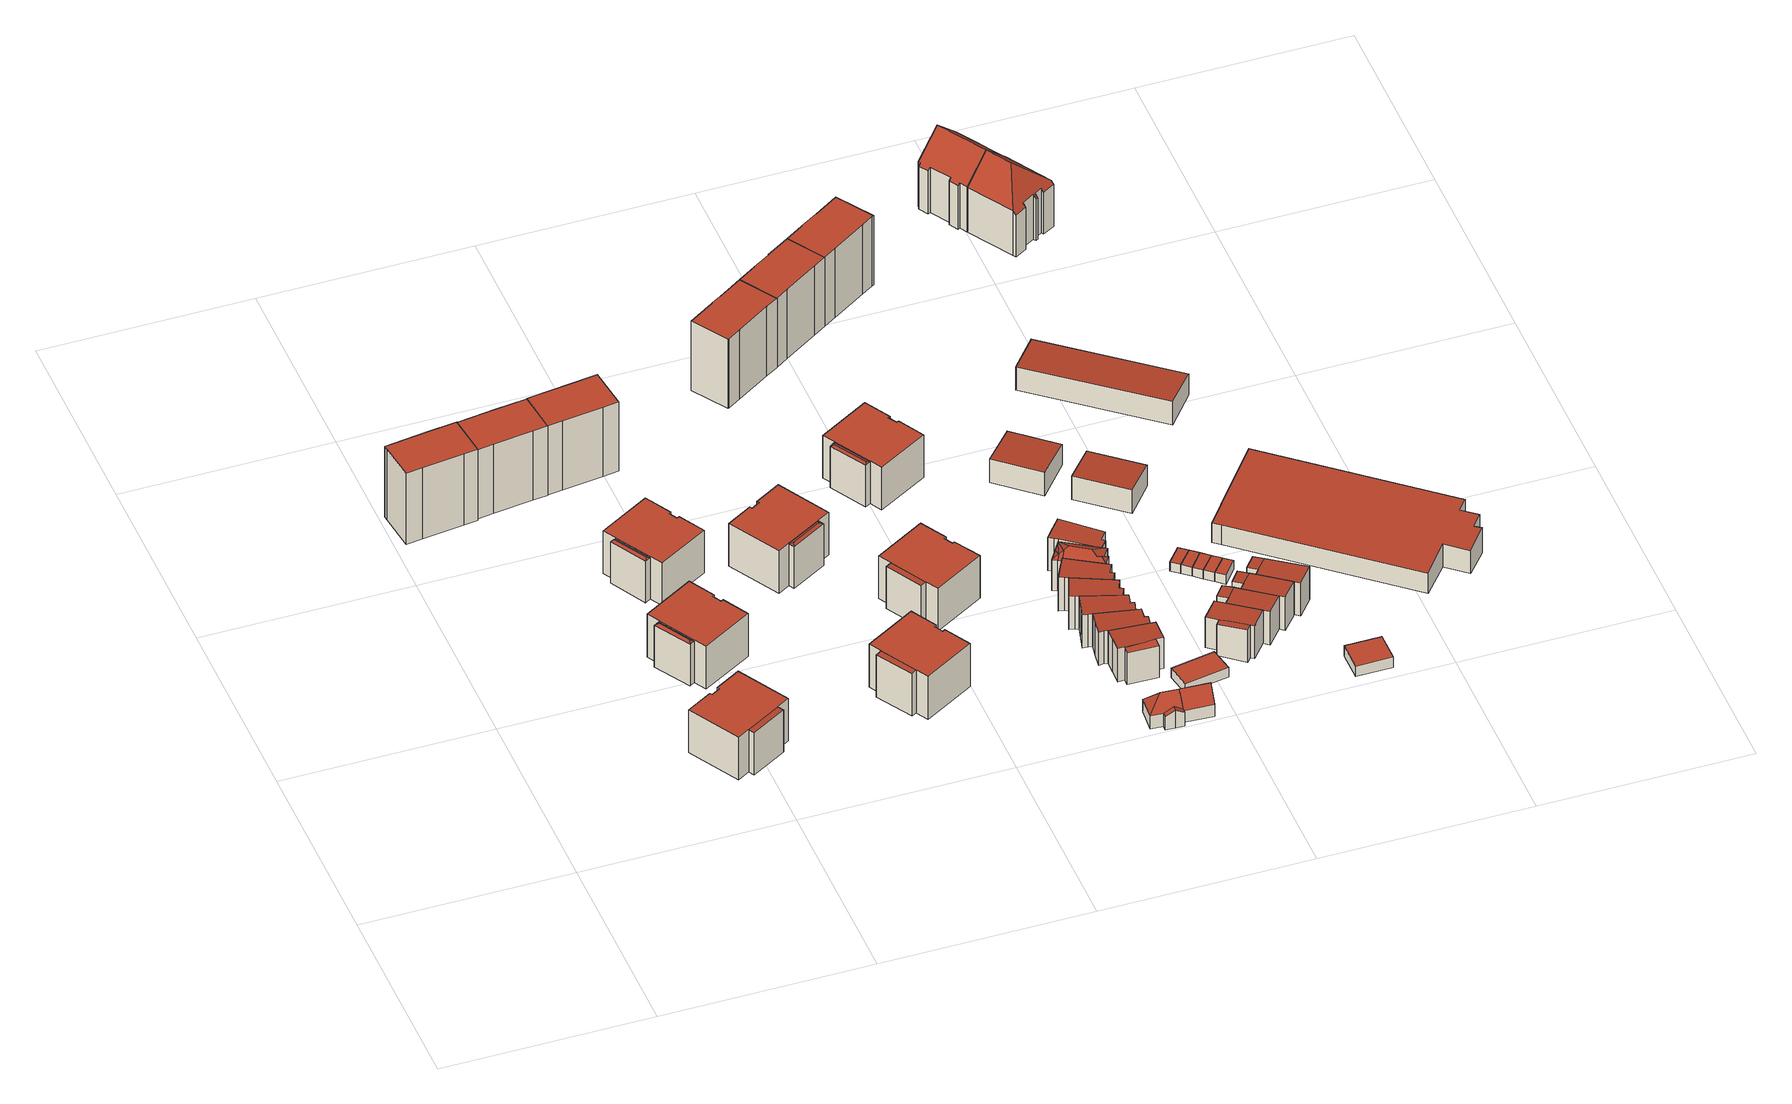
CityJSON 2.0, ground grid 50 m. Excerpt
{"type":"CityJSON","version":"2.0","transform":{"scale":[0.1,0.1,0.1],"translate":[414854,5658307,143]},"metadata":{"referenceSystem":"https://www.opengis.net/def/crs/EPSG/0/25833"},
"CityObjects":{
"building1":{"type":"Building","attributes":{"Dachtyp_tdc":"tdcPolyFlatRoof","Gemeindeschluessel":14612000,"Dachneigung":0,"QualitaetDacherkennung":58,"Geometrietyp2DReferenz":"3000","measuredHeight":20.03,"function":"31001_9998","roofType":"1000"},"geometry":[{"type":"Solid","lod":"2","boundaries":[[[[0,1,2,3]],[[1,4,5,2]],[[4,6,7,5]],[[6,8,9,7]],[[8,10,11,9]],[[10,12,13,11]],[[12,14,15,13]],[[14,16,17,15]],[[16,0,3,17]],[[16,14,12,10,8,6,4,1,0]],[[3,2,5,7,9,11,13,15,17]]]],"semantics":{"surfaces":[{"type":"WallSurface"},{"type":"RoofSurface"},{"type":"GroundSurface"}],"values":[[0,0,0,0,0,0,0,0,0,1,2]]}}]},
"building2":{"type":"Building","attributes":{"Gemeindeschluessel":14612000,"Geometrietyp2DReferenz":"3000","function":"31001_9998","roofType":"9999"},"children":["building2-1","building2-2"]},
"building2-1":{"type":"BuildingPart","attributes":{"Dachtyp_tdc":"tdcPolyFlatRoof","Dachneigung":0,"QualitaetDacherkennung":74,"Geometrietyp2DReferenz":"3000","measuredHeight":12.01,"roofType":"1000"},"parents":["building2"],"geometry":[{"type":"MultiSurface","lod":"2","boundaries":[[[18,19,20,21]],[[19,22,20]],[[23,24,25]],[[23,26,27,24]],[[26,28,29,27]],[[28,30,31,29]],[[30,32,33,31]],[[32,34,35,33]],[[34,36,37,35]],[[36,38,39,37]],[[38,18,21,39]],[[38,36,34,32,30,28,26,23,19,18]],[[21,20,24,27,29,31,33,35,37,39]]],"semantics":{"surfaces":[{"type":"WallSurface"},{"type":"RoofSurface"},{"type":"GroundSurface"}],"values":[0,0,0,0,0,0,0,0,0,0,0,1,2]}}]},
"building2-2":{"type":"BuildingPart","attributes":{"Dachtyp_tdc":"tdcPolyFlatRoof","Dachneigung":7.53,"QualitaetDacherkennung":27,"Geometrietyp2DReferenz":"3000","measuredHeight":11.94,"roofType":"2100"},"parents":["building2"],"geometry":[{"type":"MultiSurface","lod":"2","boundaries":[[[22,40,41,20]],[[40,42,43,41]],[[42,25,24,43]],[[25,42,40,22]],[[20,41,43,24]]],"semantics":{"surfaces":[{"type":"WallSurface"},{"type":"RoofSurface"},{"type":"GroundSurface"}],"values":[0,0,0,1,2]}}]},
"building3":{"type":"Building","attributes":{"Dachtyp_tdc":"tdcPolyFlatRoof","Gemeindeschluessel":14612000,"Dachneigung":0,"QualitaetDacherkennung":58,"Geometrietyp2DReferenz":"3000","measuredHeight":19.51,"function":"31001_9998","roofType":"1000"},"geometry":[{"type":"Solid","lod":"2","boundaries":[[[[44,45,46,47]],[[45,48,49,46]],[[48,50,51,49]],[[50,52,53,51]],[[52,54,55,53]],[[54,56,57,55]],[[56,58,59,57]],[[58,44,47,59]],[[58,56,54,52,50,48,45,44]],[[47,46,49,51,53,55,57,59]]]],"semantics":{"surfaces":[{"type":"WallSurface"},{"type":"RoofSurface"},{"type":"GroundSurface"}],"values":[[0,0,0,0,0,0,0,0,1,2]]}}]},
"building4":{"type":"Building","attributes":{"Gemeindeschluessel":14612000,"Geometrietyp2DReferenz":"3000","function":"31001_9998","roofType":"9999"},"children":["building4-1","building4-2"]},
"building4-1":{"type":"BuildingPart","attributes":{"Dachtyp_tdc":"tdcFreeFormRoof","Dachneigung":24.7,"QualitaetDacherkennung":21,"Geometrietyp2DReferenz":"3000","measuredHeight":12.06,"roofType":"5000"},"parents":["building4"],"geometry":[{"type":"MultiSurface","lod":"2","boundaries":[[[60,61,62,63]],[[61,64,65,62]],[[66,60,63,67]],[[68,64,61]],[[69,68,61,60]],[[69,60,66]],[[68,69,66,64]],[[63,62,65,67]]],"semantics":{"surfaces":[{"type":"WallSurface"},{"type":"RoofSurface"},{"type":"GroundSurface"}],"values":[0,0,0,1,1,1,1,2]}}]},
"building4-2":{"type":"BuildingPart","attributes":{"Dachtyp_tdc":"tdcPolyFlatRoof","Dachneigung":0,"QualitaetDacherkennung":77,"Geometrietyp2DReferenz":"3000","measuredHeight":12.06,"roofType":"1000"},"parents":["building4"],"geometry":[{"type":"MultiSurface","lod":"2","boundaries":[[[70,65,64]],[[70,71,72,65]],[[71,73,74,72]],[[73,75,76,74]],[[75,77,78,76]],[[77,79,80,78]],[[79,81,82,80]],[[81,83,84,82]],[[83,85,86,84]],[[85,87,67,86]],[[87,66,67]],[[87,85,83,81,79,77,75,73,71,70]],[[65,72,74,76,78,80,82,84,86,67]]],"semantics":{"surfaces":[{"type":"WallSurface"},{"type":"RoofSurface"},{"type":"GroundSurface"}],"values":[0,0,0,0,0,0,0,0,0,0,0,1,2]}}]},
"building5":{"type":"Building","attributes":{"Gemeindeschluessel":14612000,"Geometrietyp2DReferenz":"3000","function":"31001_9998","roofType":"9999"},"children":["building5-1","building5-2"]},
"building5-1":{"type":"BuildingPart","attributes":{"Dachtyp_tdc":"tdcPolyFlatRoof","Dachneigung":0,"QualitaetDacherkennung":74,"Geometrietyp2DReferenz":"3000","measuredHeight":12.01,"roofType":"1000"},"parents":["building5"],"geometry":[{"type":"MultiSurface","lod":"2","boundaries":[[[88,89,90,91]],[[89,92,90]],[[93,94,95]],[[93,96,97,94]],[[96,98,99,97]],[[98,100,101,99]],[[100,102,103,101]],[[102,104,105,103]],[[104,106,107,105]],[[106,108,109,107]],[[108,88,91,109]],[[108,106,104,102,100,98,96,93,89,88]],[[91,90,94,97,99,101,103,105,107,109]]],"semantics":{"surfaces":[{"type":"WallSurface"},{"type":"RoofSurface"},{"type":"GroundSurface"}],"values":[0,0,0,0,0,0,0,0,0,0,0,1,2]}}]},
"building5-2":{"type":"BuildingPart","attributes":{"Dachtyp_tdc":"tdcFreeFormRoof","Dachneigung":25.56,"QualitaetDacherkennung":22,"Geometrietyp2DReferenz":"3000","measuredHeight":12,"roofType":"5000"},"parents":["building5"],"geometry":[{"type":"MultiSurface","lod":"2","boundaries":[[[92,110,111,90]],[[110,112,113,111]],[[112,95,94,113]],[[114,95,112]],[[115,114,112,110]],[[115,110,92]],[[114,115,92,95]],[[90,111,113,94]]],"semantics":{"surfaces":[{"type":"WallSurface"},{"type":"RoofSurface"},{"type":"GroundSurface"}],"values":[0,0,0,1,1,1,1,2]}}]},
"building6":{"type":"Building","attributes":{"Dachtyp_tdc":"tdcPolyFlatRoof","Gemeindeschluessel":14612000,"Dachneigung":0,"QualitaetDacherkennung":59,"Geometrietyp2DReferenz":"3000","measuredHeight":19.49,"function":"31001_9998","roofType":"1000"},"geometry":[{"type":"Solid","lod":"2","boundaries":[[[[116,117,118,119]],[[117,120,121,118]],[[120,122,123,121]],[[122,124,125,123]],[[124,126,127,125]],[[126,128,129,127]],[[128,130,131,129]],[[130,116,119,131]],[[130,128,126,124,122,120,117,116]],[[119,118,121,123,125,127,129,131]]]],"semantics":{"surfaces":[{"type":"WallSurface"},{"type":"RoofSurface"},{"type":"GroundSurface"}],"values":[[0,0,0,0,0,0,0,0,1,2]]}}]},
"building7":{"type":"Building","attributes":{"Gemeindeschluessel":14612000,"Geometrietyp2DReferenz":"3000","function":"31001_9998","roofType":"9999"},"children":["building7-1","building7-2"]},
"building7-1":{"type":"BuildingPart","attributes":{"Dachtyp_tdc":"tdcFreeFormRoof","Dachneigung":25.15,"QualitaetDacherkennung":24,"Geometrietyp2DReferenz":"3000","measuredHeight":12.03,"roofType":"5000"},"parents":["building7"],"geometry":[{"type":"MultiSurface","lod":"2","boundaries":[[[132,133,134,135]],[[133,136,137,134]],[[136,138,139,137]],[[140,138,136]],[[141,140,136,133]],[[141,133,132]],[[140,141,132,138]],[[135,134,137,139]]],"semantics":{"surfaces":[{"type":"WallSurface"},{"type":"RoofSurface"},{"type":"GroundSurface"}],"values":[0,0,0,1,1,1,1,2]}}]},
"building7-2":{"type":"BuildingPart","attributes":{"Dachtyp_tdc":"tdcPolyFlatRoof","Dachneigung":0,"QualitaetDacherkennung":74,"Geometrietyp2DReferenz":"3000","measuredHeight":11.99,"roofType":"1000"},"parents":["building7"],"geometry":[{"type":"MultiSurface","lod":"2","boundaries":[[[142,143,144,139,138]],[[143,145,146,144]],[[145,147,148,146]],[[147,149,150,148]],[[149,151,152,150]],[[151,153,154,152]],[[153,155,156,154]],[[155,157,158,156]],[[157,159,160,158]],[[159,161,135,160]],[[161,132,135]],[[161,159,157,155,153,151,149,147,145,143,142]],[[139,144,146,148,150,152,154,156,158,160,135]]],"semantics":{"surfaces":[{"type":"WallSurface"},{"type":"RoofSurface"},{"type":"GroundSurface"}],"values":[0,0,0,0,0,0,0,0,0,0,0,1,2]}}]},
"building8":{"type":"Building","attributes":{"Gemeindeschluessel":14612000,"Geometrietyp2DReferenz":"3000","function":"31001_9998","roofType":"9999"},"children":["building8-1","building8-2"]},
"building8-1":{"type":"BuildingPart","attributes":{"Dachtyp_tdc":"tdcPolyFlatRoof","Dachneigung":0,"QualitaetDacherkennung":76,"Geometrietyp2DReferenz":"3000","measuredHeight":12.03,"roofType":"1000"},"parents":["building8"],"geometry":[{"type":"MultiSurface","lod":"2","boundaries":[[[162,163,164,165]],[[163,166,164]],[[167,168,169]],[[167,170,171,168]],[[170,172,173,171]],[[172,174,175,173]],[[174,176,177,175]],[[176,178,179,177]],[[178,180,181,179]],[[180,182,183,181]],[[182,162,165,183]],[[182,180,178,176,174,172,170,167,163,162]],[[165,164,168,171,173,175,177,179,181,183]]],"semantics":{"surfaces":[{"type":"WallSurface"},{"type":"RoofSurface"},{"type":"GroundSurface"}],"values":[0,0,0,0,0,0,0,0,0,0,0,1,2]}}]},
"building8-2":{"type":"BuildingPart","attributes":{"Dachtyp_tdc":"tdcPolyFlatRoof","Dachneigung":7.23,"QualitaetDacherkennung":25,"Geometrietyp2DReferenz":"3000","measuredHeight":11.94,"roofType":"2100"},"parents":["building8"],"geometry":[{"type":"MultiSurface","lod":"2","boundaries":[[[166,184,185,164]],[[184,186,187,185]],[[186,169,168,187]],[[169,186,184,166]],[[164,185,187,168]]],"semantics":{"surfaces":[{"type":"WallSurface"},{"type":"RoofSurface"},{"type":"GroundSurface"}],"values":[0,0,0,1,2]}}]},
"building9":{"type":"Building","attributes":{"Gemeindeschluessel":14612000,"Geometrietyp2DReferenz":"3000","function":"31001_9998","roofType":"9999"},"children":["building9-1","building9-2"]},
"building9-1":{"type":"BuildingPart","attributes":{"Dachtyp_tdc":"tdcPolyFlatRoof","Dachneigung":0,"QualitaetDacherkennung":78,"Geometrietyp2DReferenz":"3000","measuredHeight":12,"roofType":"1000"},"parents":["building9"],"geometry":[{"type":"MultiSurface","lod":"2","boundaries":[[[188,189,190]],[[188,191,192,189]],[[191,193,194,192]],[[193,195,196,194]],[[195,197,198,196]],[[197,199,200,198]],[[199,201,202,200]],[[201,203,204,202]],[[203,205,206,204]],[[205,207,208,206]],[[207,209,208]],[[207,205,203,201,199,197,195,193,191,188]],[[189,192,194,196,198,200,202,204,206,208]]],"semantics":{"surfaces":[{"type":"WallSurface"},{"type":"RoofSurface"},{"type":"GroundSurface"}],"values":[0,0,0,0,0,0,0,0,0,0,0,1,2]}}]},
"building9-2":{"type":"BuildingPart","attributes":{"Dachtyp_tdc":"tdcPolyFlatRoof","Dachneigung":4.32,"QualitaetDacherkennung":24,"Geometrietyp2DReferenz":"3000","measuredHeight":11.91,"roofType":"2100"},"parents":["building9"],"geometry":[{"type":"MultiSurface","lod":"2","boundaries":[[[209,210,211,208]],[[210,212,213,211]],[[212,190,189,213]],[[190,212,210,209]],[[208,211,213,189]]],"semantics":{"surfaces":[{"type":"WallSurface"},{"type":"RoofSurface"},{"type":"GroundSurface"}],"values":[0,0,0,1,2]}}]},
"building10":{"type":"Building","attributes":{"Gemeindeschluessel":14612000,"Geometrietyp2DReferenz":"3000","function":"31001_9998","roofType":"9999"},"children":["building10-1","building10-2"]},
"building10-1":{"type":"BuildingPart","attributes":{"Dachtyp_tdc":"tdcPolyFlatRoof","Dachneigung":0,"QualitaetDacherkennung":62,"Geometrietyp2DReferenz":"3000","measuredHeight":19.57,"roofType":"1000"},"parents":["building10"],"geometry":[{"type":"MultiSurface","lod":"2","boundaries":[[[214,215,216,217]],[[215,218,219,216]],[[218,220,221,219]],[[220,222,223,221]],[[222,224,225,223]],[[224,226,227,228,225]],[[229,230,231,232,233]],[[230,214,217,231]],[[230,229,226,224,222,220,218,215,214]],[[217,216,219,221,223,225,228,232,231]]],"semantics":{"surfaces":[{"type":"WallSurface"},{"type":"RoofSurface"},{"type":"GroundSurface"}],"values":[0,0,0,0,0,0,0,0,1,2]}}]},
"building10-2":{"type":"BuildingPart","attributes":{"Dachtyp_tdc":"tdcPolyFlatRoof","Dachneigung":0,"QualitaetDacherkennung":77,"Geometrietyp2DReferenz":"3000","measuredHeight":2.85,"roofType":"1000"},"parents":["building10"],"geometry":[{"type":"MultiSurface","lod":"2","boundaries":[[[234,235,236,237]],[[235,238,239,236]],[[238,233,232,239]],[[227,240,241,228]],[[240,242,243,241]],[[242,244,245,243]],[[244,234,237,245]],[[244,242,240,227,233,238,235,234]],[[237,236,239,232,228,241,243,245]]],"semantics":{"surfaces":[{"type":"WallSurface"},{"type":"RoofSurface"},{"type":"GroundSurface"}],"values":[0,0,0,0,0,0,0,1,2]}}]},
"building11":{"type":"Building","attributes":{"Gemeindeschluessel":14612000,"Geometrietyp2DReferenz":"3000","function":"31001_9998","roofType":"9999"},"children":["building11-1","building11-2"]},
"building11-1":{"type":"BuildingPart","attributes":{"Dachtyp_tdc":"tdcFreeFormRoof","Dachneigung":24.8,"QualitaetDacherkennung":22,"Geometrietyp2DReferenz":"3000","measuredHeight":12.02,"roofType":"5000"},"parents":["building11"],"geometry":[{"type":"MultiSurface","lod":"2","boundaries":[[[246,247,248,249]],[[247,250,251,248]],[[250,252,253,251]],[[254,252,250]],[[255,254,250,247]],[[255,247,246]],[[254,255,246,252]],[[249,248,251,253]]],"semantics":{"surfaces":[{"type":"WallSurface"},{"type":"RoofSurface"},{"type":"GroundSurface"}],"values":[0,0,0,1,1,1,1,2]}}]},
"building11-2":{"type":"BuildingPart","attributes":{"Dachtyp_tdc":"tdcPolyFlatRoof","Dachneigung":0,"QualitaetDacherkennung":77,"Geometrietyp2DReferenz":"3000","measuredHeight":12.03,"roofType":"1000"},"parents":["building11"],"geometry":[{"type":"MultiSurface","lod":"2","boundaries":[[[256,257,249,258]],[[257,246,249]],[[259,253,252]],[[259,260,261,253]],[[260,262,263,261]],[[262,264,265,263]],[[264,266,267,265]],[[266,268,269,267]],[[268,270,271,269]],[[270,272,273,271]],[[272,256,258,273]],[[272,270,268,266,264,262,260,259,257,256]],[[258,249,253,261,263,265,267,269,271,273]]],"semantics":{"surfaces":[{"type":"WallSurface"},{"type":"RoofSurface"},{"type":"GroundSurface"}],"values":[0,0,0,0,0,0,0,0,0,0,0,1,2]}}]},
"building12":{"type":"Building","attributes":{"Gemeindeschluessel":14612000,"Geometrietyp2DReferenz":"3000","function":"31001_9998","roofType":"9999"},"children":["building12-1","building12-2"]},
"building12-1":{"type":"BuildingPart","attributes":{"Dachtyp_tdc":"tdcGableRoof","Dachneigung":29.85,"QualitaetDacherkennung":71,"Geometrietyp2DReferenz":"3000","measuredHeight":4.94,"roofType":"3100"},"parents":["building12"],"geometry":[{"type":"MultiSurface","lod":"2","boundaries":[[[274,275,276,277,278]],[[275,279,280,276]],[[279,281,282,280]],[[281,283,284,282]],[[279,275,274,285]],[[285,283,281,279]],[[286,277,276,280,282,284]]],"semantics":{"surfaces":[{"type":"WallSurface"},{"type":"RoofSurface"},{"type":"GroundSurface"}],"values":[0,0,0,0,1,1,2]}}]},
"building12-2":{"type":"BuildingPart","attributes":{"Dachtyp_tdc":"tdcHipAndGableRoof","Dachneigung":47.7,"QualitaetDacherkennung":78,"Geometrietyp2DReferenz":"3000","measuredHeight":6.92,"roofType":"5000"},"parents":["building12"],"geometry":[{"type":"MultiSurface","lod":"2","boundaries":[[[283,287,288,284]],[[287,289,290,288]],[[289,291,292,290]],[[291,293,294,292]],[[293,278,277,294]],[[289,287,295]],[[287,283,296,278,293,295]],[[293,291,289,295]],[[277,286,284,288,290,292,294]]],"semantics":{"surfaces":[{"type":"WallSurface"},{"type":"RoofSurface"},{"type":"GroundSurface"}],"values":[0,0,0,0,0,1,1,1,2]}}]},
"building13":{"type":"Building","attributes":{"Gemeindeschluessel":14612000,"Geometrietyp2DReferenz":"3000","function":"31001_9998","roofType":"9999"},"children":["building13-1","building13-2"]},
"building13-1":{"type":"BuildingPart","attributes":{"Dachtyp_tdc":"tdcPolyFlatRoof","Dachneigung":3.83,"QualitaetDacherkennung":82,"Geometrietyp2DReferenz":"3000","measuredHeight":9.37,"roofType":"2100"},"parents":["building13"],"geometry":[{"type":"MultiSurface","lod":"2","boundaries":[[[297,298,299]],[[297,300,301,298]],[[300,302,303,301]],[[302,304,305,303]],[[304,306,307,305]],[[306,308,309,307]],[[308,310,311,309]],[[310,312,313,311]],[[312,314,315,313]],[[314,312,310,308,306,304,302,300,297,316]],[[298,301,303,305,307,309,311,313,315]]],"semantics":{"surfaces":[{"type":"WallSurface"},{"type":"RoofSurface"},{"type":"GroundSurface"}],"values":[0,0,0,0,0,0,0,0,0,1,2]}}]},
"building13-2":{"type":"BuildingPart","attributes":{"Dachtyp_tdc":"tdcPolyFlatRoof","Dachneigung":0,"QualitaetDacherkennung":34,"Geometrietyp2DReferenz":"3000","measuredHeight":8.98,"roofType":"1000"},"parents":["building13"],"geometry":[{"type":"MultiSurface","lod":"2","boundaries":[[[317,299,298,318]],[[319,320,321,315,314]],[[320,317,318,321]],[[320,319,316,299,317]],[[318,298,315,321]]],"semantics":{"surfaces":[{"type":"WallSurface"},{"type":"RoofSurface"},{"type":"GroundSurface"}],"values":[0,0,0,1,2]}}]},
"building14":{"type":"Building","attributes":{"Dachtyp_tdc":"tdcPolyFlatRoof","Gemeindeschluessel":14612000,"Dachneigung":3.97,"QualitaetDacherkennung":78,"Geometrietyp2DReferenz":"3000","measuredHeight":9.3,"function":"31001_9998","roofType":"2100"},"geometry":[{"type":"Solid","lod":"2","boundaries":[[[[322,323,324,325]],[[323,326,327,324]],[[326,328,329,327]],[[328,330,331,329]],[[330,332,333,331]],[[332,334,335,333]],[[334,336,337,335]],[[336,338,339,337]],[[338,340,341,339]],[[340,322,325,341]],[[340,338,336,334,332,330,328,326,323,322]],[[325,324,327,329,331,333,335,337,339,341]]]],"semantics":{"surfaces":[{"type":"WallSurface"},{"type":"RoofSurface"},{"type":"GroundSurface"}],"values":[[0,0,0,0,0,0,0,0,0,0,1,2]]}}]},
"building15":{"type":"Building","attributes":{"Dachtyp_tdc":"tdcPolyFlatRoof","Gemeindeschluessel":14612000,"Dachneigung":3.97,"QualitaetDacherkennung":72,"Geometrietyp2DReferenz":"3000","measuredHeight":9.29,"function":"31001_9998","roofType":"2100"},"geometry":[{"type":"Solid","lod":"2","boundaries":[[[[342,343,344,345]],[[343,346,347,344]],[[346,348,349,347]],[[348,350,351,349]],[[350,352,353,351]],[[352,354,355,353]],[[354,356,339,355]],[[356,357,337,339]],[[357,358,359,337]],[[358,342,345,359]],[[358,357,356,354,352,350,348,346,343,342]],[[345,344,347,349,351,353,355,339,337,359]]]],"semantics":{"surfaces":[{"type":"WallSurface"},{"type":"RoofSurface"},{"type":"GroundSurface"}],"values":[[0,0,0,0,0,0,0,0,0,0,1,2]]}}]},
"building16":{"type":"Building","attributes":{"Dachtyp_tdc":"tdcGableRoof","Gemeindeschluessel":14612000,"Dachneigung":50.73,"QualitaetDacherkennung":72,"Geometrietyp2DReferenz":"3000","measuredHeight":6.94,"function":"31001_9998","roofType":"3100"},"geometry":[{"type":"Solid","lod":"2","boundaries":[[[[360,361,362,292]],[[361,363,364,362]],[[363,365,277,364]],[[365,360,292,277]],[[363,361,366]],[[360,365,367]],[[361,360,367,366]],[[365,363,366,367]],[[292,362,364,277]]]],"semantics":{"surfaces":[{"type":"WallSurface"},{"type":"RoofSurface"},{"type":"GroundSurface"}],"values":[[0,0,0,0,0,0,1,1,2]]}}]},
"building17":{"type":"Building","attributes":{"Dachtyp_tdc":"tdcPolyFlatRoof","Gemeindeschluessel":14612000,"Dachneigung":3.99,"QualitaetDacherkennung":72,"Geometrietyp2DReferenz":"3000","measuredHeight":9.35,"function":"31001_9998","roofType":"2100"},"geometry":[{"type":"Solid","lod":"2","boundaries":[[[[368,369,370,371]],[[369,372,349,370]],[[372,373,347,349]],[[373,374,375,347]],[[374,376,377,375]],[[376,378,379,377]],[[378,380,381,379]],[[380,382,383,381]],[[382,384,385,383]],[[384,368,371,385]],[[384,382,380,378,376,374,373,372,369,368]],[[371,370,349,347,375,377,379,381,383,385]]]],"semantics":{"surfaces":[{"type":"WallSurface"},{"type":"RoofSurface"},{"type":"GroundSurface"}],"values":[[0,0,0,0,0,0,0,0,0,0,1,2]]}}]},
"building18":{"type":"Building","attributes":{"Gemeindeschluessel":14612000,"Geometrietyp2DReferenz":"3000","function":"31001_9998","roofType":"9999"},"children":["building18-1","building18-2"]},
"building18-1":{"type":"BuildingPart","attributes":{"Dachtyp_tdc":"tdcPolyFlatRoof","Dachneigung":0,"QualitaetDacherkennung":59,"Geometrietyp2DReferenz":"3000","measuredHeight":2.86,"roofType":"1000"},"parents":["building18"],"geometry":[{"type":"MultiSurface","lod":"2","boundaries":[[[386,387,388,389]],[[387,390,391,388]],[[390,392,393,391]],[[394,395,396,397]],[[398,399,400,401]],[[399,402,403,400]],[[402,404,405,403]],[[404,406,407,405]],[[406,386,389,407]],[[406,404,402,399,398,392,395,394,392,390,387,386]],[[389,388,391,393,397,396,393,401,400,403,405,407]]],"semantics":{"surfaces":[{"type":"WallSurface"},{"type":"RoofSurface"},{"type":"GroundSurface"}],"values":[0,0,0,0,0,0,0,0,0,1,2]}}]},
"building18-2":{"type":"BuildingPart","attributes":{"Dachtyp_tdc":"tdcPolyFlatRoof","Dachneigung":0,"QualitaetDacherkennung":60,"Geometrietyp2DReferenz":"3000","measuredHeight":19.49,"roofType":"1000"},"parents":["building18"],"geometry":[{"type":"MultiSurface","lod":"2","boundaries":[[[408,409,397,396,395]],[[409,410,411,397]],[[410,412,413,411]],[[412,414,415,413]],[[414,416,417,415]],[[416,214,217,417]],[[214,230,231,217]],[[230,418,401,231]],[[418,398,401]],[[230,214,416,414,412,410,409,408,418]],[[393,396,397,411,413,415,417,217,231,401]]],"semantics":{"surfaces":[{"type":"WallSurface"},{"type":"RoofSurface"},{"type":"GroundSurface"}],"values":[0,0,0,0,0,0,0,0,0,1,2]}}]},
"building19":{"type":"Building","attributes":{"Dachtyp_tdc":"tdcPolyFlatRoof","Gemeindeschluessel":14612000,"Dachneigung":4.03,"QualitaetDacherkennung":71,"Geometrietyp2DReferenz":"3000","measuredHeight":9.42,"function":"31001_9998","roofType":"2100"},"geometry":[{"type":"Solid","lod":"2","boundaries":[[[[419,420,421,422]],[[420,423,424,421]],[[423,425,426,424]],[[425,427,428,426]],[[427,429,430,428]],[[429,431,432,430]],[[431,433,434,432]],[[433,435,436,434]],[[435,437,438,436]],[[437,419,422,438]],[[437,435,433,431,429,427,425,423,420,419]],[[422,421,424,426,428,430,432,434,436,438]]]],"semantics":{"surfaces":[{"type":"WallSurface"},{"type":"RoofSurface"},{"type":"GroundSurface"}],"values":[[0,0,0,0,0,0,0,0,0,0,1,2]]}}]},
"building20":{"type":"Building","attributes":{"Dachtyp_tdc":"tdcFreeFormRoof","Gemeindeschluessel":14612000,"Dachneigung":28.72,"QualitaetDacherkennung":37,"Geometrietyp2DReferenz":"3000","measuredHeight":10.15,"function":"31001_9998","roofType":"5000"},"geometry":[{"type":"Solid","lod":"2","boundaries":[[[[439,440,441,442]],[[440,443,444,441]],[[443,445,446,444]],[[445,447,448,446]],[[447,449,450,448]],[[449,451,452,450]],[[451,453,454,452]],[[453,455,456,454]],[[455,457,458,456]],[[457,439,442,458]],[[459,460,457,455]],[[461,462,459,455,453]],[[461,453,451]],[[463,462,461,451,449]],[[449,464,463]],[[449,465,464]],[[447,465,449]],[[465,447,445]],[[465,445,443]],[[464,465,443,440]],[[460,459,462,463,464,440,439]],[[460,439,457]],[[442,441,444,446,448,450,452,454,456,458]]]],"semantics":{"surfaces":[{"type":"WallSurface"},{"type":"RoofSurface"},{"type":"GroundSurface"}],"values":[[0,0,0,0,0,0,0,0,0,0,1,1,1,1,1,1,1,1,1,1,1,1,2]]}}]},
"building21":{"type":"Building","attributes":{"Dachtyp_tdc":"tdcPolyFlatRoof","Gemeindeschluessel":14612000,"Dachneigung":0,"QualitaetDacherkennung":71,"Geometrietyp2DReferenz":"3000","measuredHeight":2.6,"function":"31001_9998","roofType":"1000"},"geometry":[{"type":"Solid","lod":"2","boundaries":[[[[466,467,468,469]],[[467,470,471,468]],[[470,472,473,471]],[[472,466,469,473]],[[472,470,467,466]],[[469,468,471,473]]]],"semantics":{"surfaces":[{"type":"WallSurface"},{"type":"RoofSurface"},{"type":"GroundSurface"}],"values":[[0,0,0,0,1,2]]}}]},
"building22":{"type":"Building","attributes":{"Dachtyp_tdc":"tdcPolyFlatRoof","Gemeindeschluessel":14612000,"Dachneigung":3.96,"QualitaetDacherkennung":68,"Geometrietyp2DReferenz":"3000","measuredHeight":9.29,"function":"31001_9998","roofType":"2100"},"geometry":[{"type":"Solid","lod":"2","boundaries":[[[[474,475,476,477]],[[475,478,479,476]],[[475,474,480,481,482,483,484,485,478]],[[479,486,487,488,489,490,491,477,476]],[[478,485,486,479]],[[485,484,487,486]],[[484,483,488,487]],[[483,482,489,488]],[[482,481,490,489]],[[481,480,491,490]],[[480,474,477,491]]]],"semantics":{"surfaces":[{"type":"WallSurface"},{"type":"RoofSurface"},{"type":"GroundSurface"}],"values":[[0,0,1,2,0,0,0,0,0,0,0]]}}]},
"building23":{"type":"Building","attributes":{"Dachtyp_tdc":"tdcPolyFlatRoof","Gemeindeschluessel":14612000,"Dachneigung":4.12,"QualitaetDacherkennung":82,"Geometrietyp2DReferenz":"3000","measuredHeight":6.71,"function":"31001_9998","roofType":"2100"},"geometry":[{"type":"Solid","lod":"2","boundaries":[[[[492,493,494,495]],[[493,496,497,494]],[[496,498,499,497]],[[498,492,495,499]],[[498,496,493,492]],[[495,494,497,499]]]],"semantics":{"surfaces":[{"type":"WallSurface"},{"type":"RoofSurface"},{"type":"GroundSurface"}],"values":[[0,0,0,0,1,2]]}}]},
"building24":{"type":"Building","attributes":{"Gemeindeschluessel":14612000,"Geometrietyp2DReferenz":"3000","function":"31001_9998","roofType":"9999"},"children":["building24-1","building24-2"]},
"building24-1":{"type":"BuildingPart","attributes":{"Dachtyp_tdc":"tdcPolyFlatRoof","Dachneigung":0,"QualitaetDacherkennung":46,"Geometrietyp2DReferenz":"3000","measuredHeight":2.86,"roofType":"1000"},"parents":["building24"],"geometry":[{"type":"MultiSurface","lod":"2","boundaries":[[[500,501,502,503]],[[501,504,505,502]],[[504,506,507,505]],[[508,509,510,511]],[[509,512,513,510]],[[512,514,515,513]],[[514,500,503,515]],[[514,512,509,508,516,508,506,517,506,504,501,500]],[[503,502,505,507,518,507,511,519,511,510,513,515]]],"semantics":{"surfaces":[{"type":"WallSurface"},{"type":"RoofSurface"},{"type":"GroundSurface"}],"values":[0,0,0,0,0,0,0,1,2]}}]},
"building24-2":{"type":"BuildingPart","attributes":{"Dachtyp_tdc":"tdcPolyFlatRoof","Dachneigung":0,"QualitaetDacherkennung":60,"Geometrietyp2DReferenz":"3000","measuredHeight":19.51,"roofType":"1000"},"parents":["building24"],"geometry":[{"type":"MultiSurface","lod":"2","boundaries":[[[520,518,517]],[[520,521,522,518]],[[521,523,524,522]],[[523,525,526,524]],[[525,527,528,526]],[[527,529,530,528]],[[529,412,413,530]],[[412,410,411,413]],[[410,531,519,411]],[[531,516,519]],[[511,507,518,522,524,526,528,530,413,411,519]],[[410,412,529,527,525,523,521,520,531]]],"semantics":{"surfaces":[{"type":"WallSurface"},{"type":"GroundSurface"},{"type":"RoofSurface"}],"values":[0,0,0,0,0,0,0,0,0,0,1,2]}}]},
"building25":{"type":"Building","attributes":{"Gemeindeschluessel":14612000,"Geometrietyp2DReferenz":"3000","function":"31001_9998","roofType":"9999"},"children":["building25-1","building25-2"]},
"building25-1":{"type":"BuildingPart","attributes":{"Dachtyp_tdc":"tdcPolyFlatRoof","Dachneigung":3.73,"QualitaetDacherkennung":38,"Geometrietyp2DReferenz":"3000","measuredHeight":9.23,"roofType":"2100"},"parents":["building25"],"geometry":[{"type":"MultiSurface","lod":"2","boundaries":[[[532,533,534,535]],[[533,536,537,534]],[[536,538,539,537]],[[536,533,532,540,538]],[[535,534,537,539]]],"semantics":{"surfaces":[{"type":"WallSurface"},{"type":"RoofSurface"},{"type":"GroundSurface"}],"values":[0,0,0,1,2]}}]},
"building25-2":{"type":"BuildingPart","attributes":{"Dachtyp_tdc":"tdcPolyFlatRoof","Dachneigung":3.93,"QualitaetDacherkennung":68,"Geometrietyp2DReferenz":"3000","measuredHeight":9.31,"roofType":"2100"},"parents":["building25"],"geometry":[{"type":"MultiSurface","lod":"2","boundaries":[[[538,541,542,539]],[[541,543,544,542]],[[543,545,546,544]],[[545,547,548,546]],[[547,549,550,548]],[[549,532,535,550]],[[549,547,545,543,541,538,540,532]],[[539,542,544,546,548,550,535]]],"semantics":{"surfaces":[{"type":"WallSurface"},{"type":"RoofSurface"},{"type":"GroundSurface"}],"values":[0,0,0,0,0,0,1,2]}}]},
"building26":{"type":"Building","attributes":{"Gemeindeschluessel":14612000,"Geometrietyp2DReferenz":"3000","function":"31001_9998","roofType":"9999"},"children":["building26-1","building26-2"]},
"building26-1":{"type":"BuildingPart","attributes":{"Dachtyp_tdc":"tdcPolyFlatRoof","Dachneigung":4.14,"QualitaetDacherkennung":67,"Geometrietyp2DReferenz":"3000","measuredHeight":9.36,"roofType":"2100"},"parents":["building26"],"geometry":[{"type":"MultiSurface","lod":"2","boundaries":[[[551,552,553,554]],[[552,555,556,553]],[[555,557,558,556]],[[559,560,561,562]],[[560,563,564,561]],[[563,551,554,564]],[[563,560,559,557,555,552,551]],[[554,553,556,558,562,561,564]]],"semantics":{"surfaces":[{"type":"WallSurface"},{"type":"RoofSurface"},{"type":"GroundSurface"}],"values":[0,0,0,0,0,0,1,2]}}]},
"building26-2":{"type":"BuildingPart","attributes":{"Dachtyp_tdc":"tdcPolyFlatRoof","Dachneigung":3.73,"QualitaetDacherkennung":43,"Geometrietyp2DReferenz":"3000","measuredHeight":8.63,"roofType":"2100"},"parents":["building26"],"geometry":[{"type":"MultiSurface","lod":"2","boundaries":[[[565,566,558,557]],[[565,567,568,566]],[[567,559,562,568]],[[559,567,565,557]],[[558,566,568,562]]],"semantics":{"surfaces":[{"type":"WallSurface"},{"type":"RoofSurface"},{"type":"GroundSurface"}],"values":[0,0,0,1,2]}}]},
"building27":{"type":"Building","attributes":{"Dachtyp_tdc":"tdcPolyFlatRoof","Gemeindeschluessel":14612000,"Dachneigung":0,"QualitaetDacherkennung":75,"Geometrietyp2DReferenz":"3000","measuredHeight":2.54,"function":"31001_9998","roofType":"1000"},"geometry":[{"type":"Solid","lod":"2","boundaries":[[[[569,570,571,572]],[[570,573,574,571]],[[573,575,576,574]],[[575,569,572,576]],[[575,573,570,569]],[[572,571,574,576]]]],"semantics":{"surfaces":[{"type":"WallSurface"},{"type":"RoofSurface"},{"type":"GroundSurface"}],"values":[[0,0,0,0,1,2]]}}]},
"building28":{"type":"Building","attributes":{"Dachtyp_tdc":"tdcPolyFlatRoof","Gemeindeschluessel":14612000,"Dachneigung":4.13,"QualitaetDacherkennung":68,"Geometrietyp2DReferenz":"3000","measuredHeight":6.61,"function":"31001_9998","roofType":"2100"},"geometry":[{"type":"Solid","lod":"2","boundaries":[[[[577,578,579,580]],[[578,581,582,579]],[[581,583,584,582]],[[583,577,580,584]],[[583,581,578,577]],[[580,579,582,584]]]],"semantics":{"surfaces":[{"type":"WallSurface"},{"type":"RoofSurface"},{"type":"GroundSurface"}],"values":[[0,0,0,0,1,2]]}}]},
"building29":{"type":"Building","attributes":{"Dachtyp_tdc":"tdcPolyFlatRoof","Gemeindeschluessel":14612000,"Dachneigung":0,"QualitaetDacherkennung":76,"Geometrietyp2DReferenz":"3000","measuredHeight":2.53,"function":"31001_9998","roofType":"1000"},"geometry":[{"type":"Solid","lod":"2","boundaries":[[[[575,573,574,576]],[[573,585,586,574]],[[585,587,588,586]],[[587,575,576,588]],[[587,585,573,575]],[[576,574,586,588]]]],"semantics":{"surfaces":[{"type":"WallSurface"},{"type":"RoofSurface"},{"type":"GroundSurface"}],"values":[[0,0,0,0,1,2]]}}]},
"building30":{"type":"Building","attributes":{"Dachtyp_tdc":"tdcPolyFlatRoof","Gemeindeschluessel":14612000,"Dachneigung":0,"QualitaetDacherkennung":71,"Geometrietyp2DReferenz":"3000","measuredHeight":2.53,"function":"31001_9998","roofType":"1000"},"geometry":[{"type":"Solid","lod":"2","boundaries":[[[[589,587,588,590]],[[587,585,586,588]],[[585,591,592,586]],[[591,589,590,592]],[[591,585,587,589]],[[590,588,586,592]]]],"semantics":{"surfaces":[{"type":"WallSurface"},{"type":"RoofSurface"},{"type":"GroundSurface"}],"values":[[0,0,0,0,1,2]]}}]},
"building31":{"type":"Building","attributes":{"Dachtyp_tdc":"tdcPolyFlatRoof","Gemeindeschluessel":14612000,"Dachneigung":0,"QualitaetDacherkennung":70,"Geometrietyp2DReferenz":"3000","measuredHeight":2.55,"function":"31001_9998","roofType":"1000"},"geometry":[{"type":"Solid","lod":"2","boundaries":[[[[589,591,592,590]],[[591,593,594,592]],[[593,595,596,594]],[[595,589,590,596]],[[595,593,591,589]],[[590,592,594,596]]]],"semantics":{"surfaces":[{"type":"WallSurface"},{"type":"RoofSurface"},{"type":"GroundSurface"}],"values":[[0,0,0,0,1,2]]}}]},
"building32":{"type":"Building","attributes":{"Gemeindeschluessel":14612000,"Geometrietyp2DReferenz":"3000","function":"31001_9998","roofType":"9999"},"children":["building32-1","building32-2"]},
"building32-1":{"type":"BuildingPart","attributes":{"Dachtyp_tdc":"tdcPolyFlatRoof","Dachneigung":3.96,"QualitaetDacherkennung":68,"Geometrietyp2DReferenz":"3000","measuredHeight":9.36,"roofType":"2100"},"parents":["building32"],"geometry":[{"type":"MultiSurface","lod":"2","boundaries":[[[597,598,564,599]],[[598,600,561,564]],[[600,601,602,561]],[[603,604,605,606]],[[604,607,608,605]],[[607,597,599,608]],[[607,604,603,601,600,598,597]],[[599,564,561,602,606,605,608]]],"semantics":{"surfaces":[{"type":"WallSurface"},{"type":"RoofSurface"},{"type":"GroundSurface"}],"values":[0,0,0,0,0,0,1,2]}}]},
"building32-2":{"type":"BuildingPart","attributes":{"Dachtyp_tdc":"tdcPolyFlatRoof","Dachneigung":4.6,"QualitaetDacherkennung":44,"Geometrietyp2DReferenz":"3000","measuredHeight":8.66,"roofType":"2100"},"parents":["building32"],"geometry":[{"type":"MultiSurface","lod":"2","boundaries":[[[609,610,602,601]],[[609,611,612,610]],[[611,603,606,612]],[[603,611,609,601]],[[602,610,612,606]]],"semantics":{"surfaces":[{"type":"WallSurface"},{"type":"RoofSurface"},{"type":"GroundSurface"}],"values":[0,0,0,1,2]}}]},
"building33":{"type":"Building","attributes":{"Dachtyp_tdc":"tdcPolyFlatRoof","Gemeindeschluessel":14612000,"Dachneigung":0,"QualitaetDacherkennung":77,"Geometrietyp2DReferenz":"3000","measuredHeight":2.61,"function":"31001_9998","roofType":"1000"},"geometry":[{"type":"Solid","lod":"2","boundaries":[[[[595,593,613,614]],[[593,615,616,613]],[[615,617,618,616]],[[617,595,614,618]],[[617,615,593,595]],[[614,613,616,618]]]],"semantics":{"surfaces":[{"type":"WallSurface"},{"type":"RoofSurface"},{"type":"GroundSurface"}],"values":[[0,0,0,0,1,2]]}}]},
"building34":{"type":"Building","attributes":{"Gemeindeschluessel":14612000,"Geometrietyp2DReferenz":"3000","function":"31001_9998","roofType":"9999"},"children":["building34-1","building34-2"]},
"building34-1":{"type":"BuildingPart","attributes":{"Dachtyp_tdc":"tdcPolyFlatRoof","Dachneigung":3.91,"QualitaetDacherkennung":63,"Geometrietyp2DReferenz":"3000","measuredHeight":9.32,"roofType":"2100"},"parents":["building34"],"geometry":[{"type":"MultiSurface","lod":"2","boundaries":[[[619,620,621,622]],[[620,623,624,621]],[[623,625,626,624]],[[625,627,628,626]],[[627,629,630,628]],[[627,625,623,620,619,629]],[[630,622,621,624,626,628]]],"semantics":{"surfaces":[{"type":"WallSurface"},{"type":"RoofSurface"},{"type":"GroundSurface"}],"values":[0,0,0,0,0,1,2]}}]},
"building34-2":{"type":"BuildingPart","attributes":{"Dachtyp_tdc":"tdcPolyFlatRoof","Dachneigung":4.48,"QualitaetDacherkennung":49,"Geometrietyp2DReferenz":"3000","measuredHeight":8.63,"roofType":"2100"},"parents":["building34"],"geometry":[{"type":"MultiSurface","lod":"2","boundaries":[[[631,632,630,629]],[[631,633,634,632]],[[633,619,622,634]],[[619,633,631,629]],[[630,632,634,622]]],"semantics":{"surfaces":[{"type":"WallSurface"},{"type":"RoofSurface"},{"type":"GroundSurface"}],"values":[0,0,0,1,2]}}]},
"building35":{"type":"Building","attributes":{"Gemeindeschluessel":14612000,"Dachtyp_tdc":"tdcPolyFlatRoof","Dachneigung":0,"QualitaetDacherkennung":53,"Geometrietyp2DReferenz":"3000","measuredHeight":2.85,"function":"31001_9998","roofType":"1000"},"geometry":[{"type":"Solid","lod":"2","boundaries":[[[[635,636,637,638]],[[636,639,640,637]],[[639,641,642,640]],[[641,635,638,642]],[[641,639,636,635]],[[638,637,640,642]]]],"semantics":{"surfaces":[{"type":"WallSurface"},{"type":"RoofSurface"},{"type":"GroundSurface"}],"values":[[0,0,0,0,1,2]]}}]},
"building36":{"type":"Building","attributes":{"Dachtyp_tdc":"tdcPolyFlatRoof","Gemeindeschluessel":14612000,"Dachneigung":4.1,"QualitaetDacherkennung":87,"Geometrietyp2DReferenz":"3000","measuredHeight":6.62,"function":"31001_9998","roofType":"2100"},"geometry":[{"type":"Solid","lod":"2","boundaries":[[[[643,644,645,646]],[[644,647,648,645]],[[647,649,650,648]],[[649,643,646,650]],[[649,647,644,643]],[[646,645,648,650]]]],"semantics":{"surfaces":[{"type":"WallSurface"},{"type":"RoofSurface"},{"type":"GroundSurface"}],"values":[[0,0,0,0,1,2]]}}]},
"building37":{"type":"Building","attributes":{"Dachtyp_tdc":"tdcGableRoof","Gemeindeschluessel":14612000,"Dachneigung":44.9,"QualitaetDacherkennung":59,"Geometrietyp2DReferenz":"3000","measuredHeight":18.89,"function":"31001_9998","roofType":"3100"},"geometry":[{"type":"Solid","lod":"2","boundaries":[[[[651,652,653,654]],[[652,655,656,653]],[[655,657,658,656]],[[657,659,660,658]],[[659,661,662,660]],[[661,663,664,662]],[[663,665,666,664]],[[665,667,668,666]],[[667,669,670,668]],[[669,671,672,670]],[[671,673,674,672]],[[673,675,676,674]],[[675,677,678,676]],[[677,679,680,678]],[[679,681,682,680]],[[681,683,684,682]],[[683,685,686,684]],[[685,651,654,686]],[[681,679,677,675,673,671,669,667]],[[667,665,663,661,659,657,655,652,651,685,683,681]],[[654,653,656,658,660,662,664,666,668,670,672,674,676,678,680,682,684,686]]]],"semantics":{"surfaces":[{"type":"WallSurface"},{"type":"RoofSurface"},{"type":"GroundSurface"}],"values":[[0,0,0,0,0,0,0,0,0,0,0,0,0,0,0,0,0,0,1,1,2]]}}]},
"building38":{"type":"Building","attributes":{"Dachtyp_tdc":"tdcPolyFlatRoof","Gemeindeschluessel":14612000,"Dachneigung":5.05,"QualitaetDacherkennung":90,"Geometrietyp2DReferenz":"3000","measuredHeight":7.64,"function":"31001_2000","roofType":"2100"},"geometry":[{"type":"Solid","lod":"2","boundaries":[[[[687,688,689,690]],[[688,691,692,689]],[[691,693,694,692]],[[693,695,696,694]],[[695,697,698,696]],[[697,699,700,698]],[[699,701,702,700]],[[701,703,704,702]],[[703,705,706,704]],[[705,707,708,706]],[[707,709,710,708]],[[709,687,690,710]],[[709,707,705,703,701,699,697,695,693,691,688,687]],[[690,689,692,694,696,698,700,702,704,706,708,710]]]],"semantics":{"surfaces":[{"type":"WallSurface"},{"type":"RoofSurface"},{"type":"GroundSurface"}],"values":[[0,0,0,0,0,0,0,0,0,0,0,0,1,2]]}}]},
"building39":{"type":"Building","attributes":{"Dachtyp_tdc":"tdcHipAndGableRoof","Gemeindeschluessel":14612000,"Dachneigung":44.04,"QualitaetDacherkennung":49,"Geometrietyp2DReferenz":"3000","measuredHeight":18.83,"function":"31001_9998","roofType":"5000"},"geometry":[{"type":"Solid","lod":"2","boundaries":[[[[711,712,713,680]],[[712,714,715,713]],[[714,716,717,715]],[[716,718,719,717]],[[718,720,721,719]],[[720,722,723,721]],[[722,724,725,723]],[[724,726,727,725]],[[726,728,729,727]],[[728,730,731,729]],[[730,732,733,731]],[[732,734,735,733]],[[734,736,684,735]],[[736,681,682,684]],[[681,711,680,682]],[[734,732,730,728,726,724,722,720,718,716,714,712,737]],[[712,711,681,737]],[[681,736,734,737]],[[680,713,715,717,719,721,723,725,727,729,731,733,735,684,682]]]],"semantics":{"surfaces":[{"type":"WallSurface"},{"type":"RoofSurface"},{"type":"GroundSurface"}],"values":[[0,0,0,0,0,0,0,0,0,0,0,0,0,0,0,1,1,1,2]]}}]}
},
"vertices":[
[60,1126,214],[21,1121,214],[21,1121,14],[60,1126,14],[10,1209,214],[10,1209,14],[9,1220,214],[9,1220,14],[84,1230,214],[84,1230,14],[108,1233,214],[108,1233,14],[180,1242,214],[180,1242,14],[192,1142,214],[192,1142,14],[159,1138,214],[159,1138,14],
[572,249,122],[543,232,122],[543,232,2],[572,249,2],[543,232,121],[458,183,122],[458,183,2],[458,183,121],[429,166,122],[429,166,2],[359,288,122],[359,288,2],[420,323,122],[420,323,2],[424,318,122],[424,318,2],[444,329,122],[444,329,2],[441,335,122],[441,335,2],[502,370,122],[502,370,2],
[550,219,120],[550,219,2],[465,170,120],[465,170,2],
[229,1147,213],[192,1142,213],[192,1142,18],[229,1147,18],[180,1242,213],[180,1242,18],[250,1251,213],[250,1251,18],[274,1254,213],[274,1254,18],[347,1263,213],[347,1263,18],[359,1163,213],[359,1163,18],[324,1159,213],[324,1159,18],
[434,484,125],[384,569,125],[384,569,8],[434,484,8],[397,576,125],[397,576,8],[446,491,125],[446,491,8],[395,566,129],[437,493,129],
[397,576,129],[381,605,129],[381,605,8],[502,675,129],[502,675,8],[537,614,129],[537,614,8],[532,611,129],[532,611,8],[544,590,129],[544,590,8],[549,593,129],[549,593,8],[584,532,129],[584,532,8],[463,462,129],[463,462,8],[446,491,129],
[465,740,138],[448,769,138],[448,769,18],[465,740,18],[448,769,134],[399,854,138],[399,854,18],[399,854,134],[382,883,138],[382,883,18],[504,953,138],[504,953,18],[539,891,138],[539,891,18],[534,888,138],[534,888,18],[545,868,138],[545,868,18],[551,871,138],[551,871,18],[586,810,138],[586,810,18],
[435,761,134],[435,761,18],[386,847,134],[386,847,18],[394,848,138],[438,771,138],
[347,1263,214],[418,1272,214],[418,1272,19],[347,1263,19],[442,1275,214],[442,1275,19],[516,1284,214],[516,1284,19],[528,1184,214],[528,1184,19],[491,1179,214],[491,1179,19],[394,1167,214],[394,1167,19],[359,1163,214],[359,1163,19],
[827,759,134],[834,746,134],[834,746,17],[827,759,17],[749,697,134],[749,697,17],[741,710,134],[741,710,17],[752,707,138],[824,749,138],
[741,710,137],[742,710,137],[742,710,17],[713,693,137],[713,693,17],[643,814,137],[643,814,17],[704,850,137],[704,850,17],[707,844,137],[707,844,17],[728,856,137],[728,856,17],[724,861,137],[724,861,17],[786,897,137],[786,897,17],[856,775,137],[856,775,17],[827,759,137],
[876,210,126],[859,239,126],[859,239,5],[876,210,5],[859,239,125],[810,324,126],[810,324,5],[810,324,125],[794,353,126],[794,353,5],[915,423,126],[915,423,5],[950,362,126],[950,362,5],[945,359,126],[945,359,5],[956,338,126],[956,338,5],[962,342,126],[962,342,5],[997,280,126],[997,280,5],
[847,232,123],[847,232,5],[797,317,123],[797,317,5],
[927,583,130],[927,583,10],[927,583,129],[910,612,130],[910,612,10],[1031,682,130],[1031,682,10],[1067,621,130],[1067,621,10],[1061,618,130],[1061,618,10],[1073,597,130],[1073,597,10],[1078,600,130],[1078,600,10],[1114,539,130],[1114,539,10],[993,469,130],[993,469,10],[976,498,130],[976,498,10],[976,498,129],
[963,491,128],[963,491,10],[914,576,128],[914,576,10],
[956,1370,229],[926,1352,229],[926,1352,34],[956,1370,34],[846,1300,229],[846,1300,34],[814,1280,229],[814,1280,34],[812,1279,229],[812,1279,34],[758,1363,229],[758,1363,34],[821,1403,229],[821,1403,62],[821,1403,34],[844,1418,229],[902,1455,229],[902,1455,34],[844,1418,34],[844,1418,62],
[827,1453,62],[845,1424,62],[845,1424,34],[827,1453,34],[842,1422,62],[842,1422,34],[818,1408,62],[818,1408,34],[802,1398,62],[802,1398,34],[784,1425,62],[784,1425,34],
[993,891,144],[980,884,144],[980,884,27],[993,891,27],[931,969,144],[931,969,27],[943,977,144],[943,977,27],[940,967,147],[983,893,147],
[1009,863,147],[993,891,147],[1009,863,27],[943,977,147],[927,1005,147],[927,1005,27],[1048,1075,147],[1048,1075,27],[1083,1014,147],[1083,1014,27],[1078,1011,147],[1078,1011,27],[1090,991,147],[1090,991,27],[1095,994,147],[1095,994,27],[1130,932,147],[1130,932,27],
[1385,15,41],[1384,3,41],[1384,3,3],[1385,15,3],[1385,15,39],[1364,4,52],[1364,4,3],[1340,6,39],[1340,6,3],[1341,18,39],[1341,18,3],[1365,17,52],[1365,17,3],
[1312,20,39],[1312,20,3],[1316,79,37],[1316,79,3],[1389,74,37],[1389,74,3],[1387,46,72],[1387,46,3],[1345,49,72],[1365,17,39],
[1312,181,103],[1312,181,10],[1312,181,100],[1296,180,104],[1296,180,10],[1297,214,104],[1297,214,10],[1298,243,104],[1298,243,10],[1393,242,98],[1393,242,10],[1405,241,97],[1405,241,10],[1404,188,97],[1404,188,10],[1385,189,98],[1385,189,10],[1385,187,98],[1385,187,10],[1354,184,100],
[1312,165,100],[1312,165,10],[1385,187,100],[1384,163,100],[1384,163,10],
[1388,267,97],[1397,266,96],[1397,266,11],[1388,267,11],[1393,242,96],[1393,242,11],[1298,243,103],[1298,243,11],[1289,245,103],[1289,245,11],[1276,244,104],[1276,244,11],[1280,277,104],[1280,277,11],[1285,306,104],[1285,306,11],[1379,294,98],[1379,294,11],[1391,293,97],[1391,293,11],
[1262,309,104],[1271,342,104],[1271,342,11],[1262,309,11],[1278,370,104],[1278,370,11],[1370,348,98],[1370,348,11],[1382,345,97],[1382,345,11],[1376,320,97],[1376,320,11],[1385,318,96],[1385,318,11],[1379,294,96],[1285,306,103],[1276,308,103],[1276,308,11],
[1389,74,38],[1459,69,38],[1459,69,3],[1455,11,37],[1455,11,3],[1385,15,36],[1457,41,73],[1387,45,73],
[1370,374,97],[1379,370,96],[1379,370,11],[1370,374,11],[1370,348,96],[1278,370,103],[1270,373,103],[1270,373,11],[1256,376,104],[1256,376,11],[1268,407,104],[1268,407,11],[1278,434,104],[1278,434,11],[1368,402,98],[1368,402,11],[1380,398,97],[1380,398,11],
[968,1542,62],[986,1515,62],[986,1515,34],[968,1542,34],[983,1513,62],[983,1513,34],[985,1508,62],[985,1508,34],[988,1511,62],[988,1510,62],[988,1510,34],[988,1511,34],[945,1483,62],[962,1494,62],[962,1494,34],[945,1483,34],[960,1497,62],[960,1497,34],[943,1487,62],[943,1487,34],[925,1515,62],[925,1515,34],
[988,1510,229],[988,1511,229],[1044,1546,229],[1044,1546,34],[1098,1461,229],[1098,1461,34],[1068,1442,229],[1068,1442,34],[987,1390,229],[987,1390,34],[945,1483,229],
[1379,424,96],[1368,402,96],[1368,402,10],[1379,424,10],[1278,434,103],[1278,434,10],[1270,438,104],[1270,438,10],[1257,442,105],[1257,442,10],[1272,472,105],[1272,472,10],[1286,498,105],[1286,498,10],[1371,456,98],[1371,456,10],[1382,451,97],[1382,451,10],[1370,428,97],[1370,428,10],
[1371,456,97],[1286,498,97],[1286,498,12],[1371,456,12],[1278,503,97],[1278,503,12],[1266,508,97],[1266,508,12],[1284,536,97],[1284,536,12],[1300,561,97],[1300,561,12],[1380,510,97],[1380,510,12],[1391,503,97],[1391,503,12],[1377,482,97],[1377,482,12],[1384,477,97],[1384,477,12],[1358,478,105],[1367,473,104],[1374,500,104],[1353,495,112],[1309,520,114],[1296,516,109],[1284,514,104],
[1525,114,36],[1419,96,36],[1419,96,10],[1525,114,10],[1409,155,36],[1409,155,10],[1514,174,36],[1514,174,10],
[1300,561,103],[1293,566,103],[1293,566,11],[1300,561,11],[1281,573,104],[1281,573,11],[1380,510,96],[1396,529,96],[1389,535,97],[1405,555,97],[1322,623,104],[1302,599,104],[1302,599,11],[1322,623,11],[1405,555,11],[1389,535,11],[1396,529,11],[1380,510,11],
[1420,865,89],[1350,783,97],[1350,783,30],[1420,865,30],[1255,865,97],[1255,865,30],[1325,946,89],[1325,946,30],
[1110,1633,62],[1128,1605,62],[1128,1605,34],[1110,1633,34],[1125,1602,62],[1125,1602,34],[1127,1599,62],[1127,1599,34],[1103,1584,62],[1101,1587,62],[1101,1587,34],[1103,1584,34],[1085,1577,62],[1085,1577,34],[1067,1605,62],[1067,1605,34],[1087,1574,62],[1130,1601,62],[1130,1601,34],[1087,1574,34],
[1130,1601,229],[1188,1638,229],[1188,1638,34],[1243,1553,229],[1243,1553,34],[1239,1551,229],[1239,1551,34],[1211,1533,229],[1211,1533,34],[1129,1481,229],[1129,1481,34],[1087,1574,229],
[1588,155,104],[1578,142,104],[1578,142,12],[1588,155,12],[1524,187,99],[1524,187,12],[1534,200,99],[1534,200,12],[1550,187,101],
[1510,220,97],[1510,220,12],[1546,264,97],[1546,264,12],[1566,247,99],[1566,247,12],[1631,191,105],[1631,191,12],[1596,149,105],[1596,149,12],
[1644,181,105],[1631,191,104],[1631,191,11],[1644,181,11],[1566,247,98],[1566,247,11],[1578,261,98],[1578,261,11],[1601,290,98],[1612,280,99],[1612,280,11],[1601,290,11],[1679,223,105],[1679,223,11],
[1557,278,96],[1557,278,11],[1580,307,96],[1580,307,11],
[1525,481,37],[1557,520,37],[1557,520,12],[1525,481,12],[1577,504,37],[1577,504,12],[1544,465,37],[1544,465,12],
[1402,756,93],[1463,830,86],[1463,830,27],[1402,756,27],[1569,742,86],[1569,742,27],[1508,668,93],[1508,668,27],
[1596,488,37],[1596,488,12],[1564,448,37],[1564,448,12],
[1583,432,37],[1583,432,12],[1616,471,37],[1616,471,12],
[1636,455,37],[1636,455,12],[1603,416,37],[1603,416,12],
[1690,214,105],[1679,223,104],[1690,214,11],[1612,280,98],[1624,294,98],[1624,294,11],[1648,322,98],[1659,313,99],[1659,313,11],[1648,322,11],[1725,256,105],[1725,256,11],
[1604,311,96],[1604,311,11],[1627,340,96],[1627,340,11],
[1636,455,11],[1603,416,11],[1655,439,37],[1655,439,11],[1623,399,37],[1623,399,11],
[1695,356,98],[1773,291,105],[1773,291,12],[1695,356,12],[1737,247,105],[1737,247,12],[1725,256,104],[1725,256,12],[1659,313,98],[1659,313,12],[1670,327,98],[1670,327,12],
[1650,344,96],[1650,344,12],[1674,373,96],[1674,373,12],
[1779,20,41],[1779,92,41],[1779,92,12],[1779,20,12],[1865,92,41],[1865,92,12],[1865,20,41],[1865,20,12],
[1406,1114,110],[1471,1195,103],[1471,1195,44],[1406,1114,44],[1748,973,103],[1748,973,44],[1682,892,110],[1682,892,44],
[1465,1633,182],[1452,1655,182],[1452,1655,60],[1465,1633,60],[1457,1658,188],[1457,1658,60],[1427,1705,187],[1427,1705,60],[1422,1702,181],[1422,1702,60],[1408,1724,181],[1408,1724,60],[1413,1727,187],[1413,1727,60],[1410,1732,187],[1410,1732,60],[1465,1765,248],[1465,1765,60],[1520,1798,185],[1520,1798,60],[1543,1761,185],[1543,1761,60],[1549,1765,177],[1549,1765,60],[1566,1739,177],[1566,1739,60],[1559,1735,185],[1559,1735,60],[1590,1685,185],[1590,1685,60],[1535,1652,248],[1535,1652,60],[1480,1618,187],[1480,1618,60],[1469,1636,187],[1469,1636,60],
[1653,513,78],[1637,526,78],[1637,526,22],[1653,513,22],[1673,569,83],[1673,569,22],[1786,704,99],[1786,704,22],[2163,389,99],[2163,389,22],[2142,364,96],[2142,364,22],[2177,335,96],[2177,335,22],[2154,307,93],[2154,307,22],[2168,296,93],[2168,296,22],[2122,241,86],[2122,241,22],[2073,282,86],[2073,282,22],[2014,211,78],[2014,211,22],
[1590,1685,186],[1656,1578,186],[1656,1578,60],[1660,1572,178],[1660,1572,60],[1631,1555,178],[1631,1555,60],[1627,1561,186],[1627,1561,60],[1609,1550,186],[1609,1550,60],[1613,1543,178],[1613,1543,60],[1608,1541,178],[1608,1541,60],[1604,1547,187],[1604,1547,60],[1574,1529,186],[1574,1529,60],[1578,1522,178],[1578,1522,60],[1550,1505,178],[1550,1505,60],[1546,1512,186],[1546,1512,60],[1480,1618,186],[1571,1593,248]
]}
